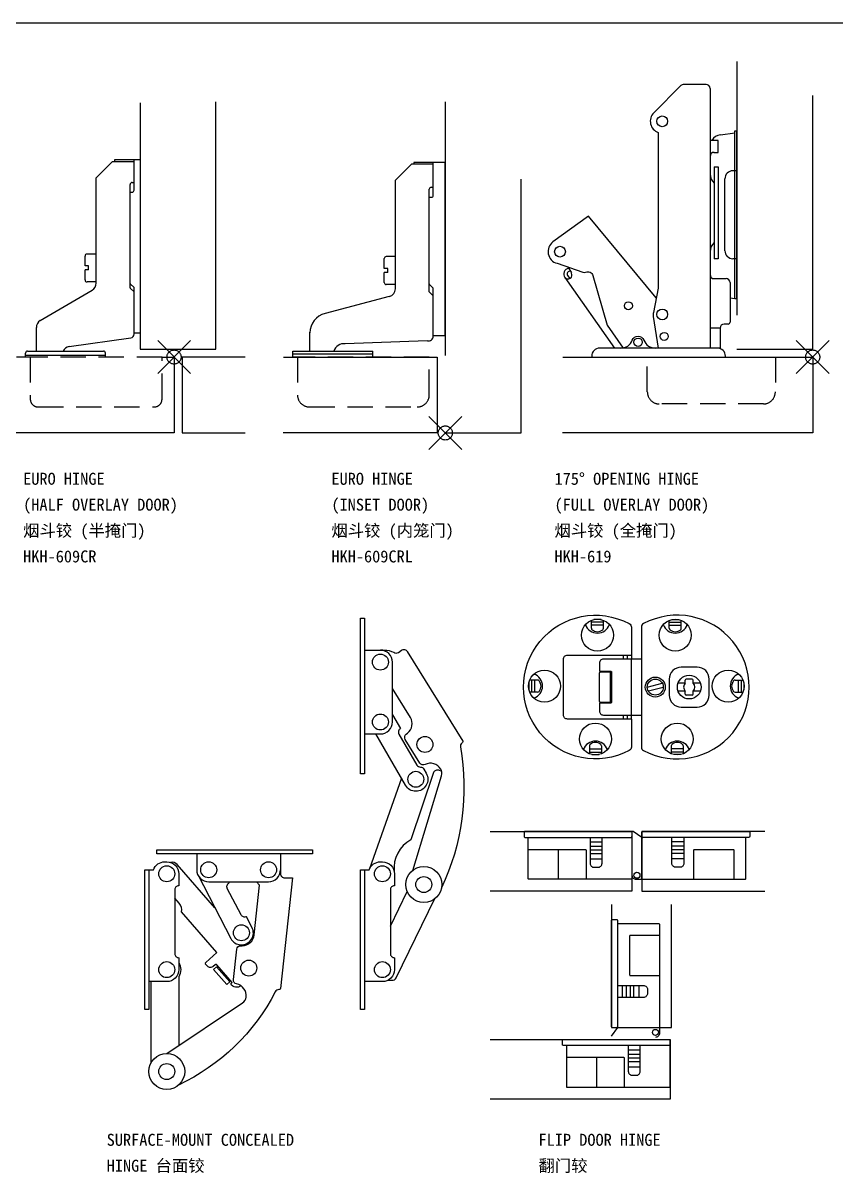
# Model space of a CAD drawing. Header units: millimetres. Extents: x -159360 to -156109, y -82746 to -81402.
# Drawn here: x -156588.6 to -156385, y -81689.9 to -81402 of the extents above; entities that cross this region are included whole.
import ezdxf
from ezdxf.enums import TextEntityAlignment as Align

# ---------------------------------------------------------------- set-up
doc = ezdxf.new("R2010")
doc.units = ezdxf.units.MM
doc.header["$LTSCALE"] = 2
doc.header["$MEASUREMENT"] = 0
doc.linetypes.add('HIDDEN', pattern=[9.525, 6.35, -3.175])
doc.linetypes.add('HIDDEN2', pattern=[4.7625, 3.175, -1.5875])
doc.layers.get('0').update_dxf_attribs({"linetype": 'CONTINUOUS'})
doc.layers.add('LINE1', color=41, linetype='CONTINUOUS')
doc.layers.add('LINE2', color=142, linetype='CONTINUOUS')
doc.layers.add('标注', color=7, linetype='CONTINUOUS', lineweight=25)
doc.styles.add('HZ', font='simfang.ttf')

# ---------------------------------------------------------------- blocks, each defined once
blk = doc.blocks.new('SURFACE-MOUNT CONCEALED HINGE-E 台面铰-立面')
at = {"linetype": 'ByBlock'}
for p, q in [((-9.5, -1), (-9.5, -5)), ((11.5, -1), (11.5, -5)), ((-4.94, -14.52), (-14.36, -3.7)), ((-14, -27), (-14, -27)), ((-21, -33), (-21, -53.44))]:
    blk.add_line(p, q, dxfattribs=at)
blk.add_lwpolyline([(19.5, 0), (19.5, -1), (-19.5, -1), (-19.5, 0)], close=True, dxfattribs=at)
for points in [[(11.5, -1), (11.5, -6, 0.414214), (12.5, -7), (14.5, -7), (11.53, -34.73, -0.383286), (11.23, -35), (11.06, -35, 0.28043), (10.17, -35.54, -0.164624), (-14.04, -58.89)], [(-21.5, -5), (-21.5, -40), (-22.5, -40), (-22.5, -5), (-20.33, -5, -0.317837), (-17.5, -3), (-17, -3, -0.414214), (-14, -6), (-14, -9), (-14, -9, 0.414214), (-15, -10), (-15, -26, 0.414214), (-14, -27), (-14, -30, -0.414214), (-17, -33), (-21.5, -33)], [(-9.5, -5, 0.414214), (-6.5, -8), (8.5, -8, 0.414214), (11.5, -5)], [(-17, -51), (2.01, -38.3, 0.219971), (2.88, -36.87, 0.389855), (0.5, -33.58, -0.387319), (-0.3, -32.49), (0.51, -24.89, -0.383286), (1.51, -24), (1.91, -24, 0.383786), (4.9, -21.31), (6.22, -8.81), (5.47, -8)], [(-9.16, -6.38), (-0.97, -22.17, 1), (4.35, -19.4), (2.97, -16.74, -0.414214), (1.62, -16.31), (-1.83, -9.66, -0.414214), (-1.4, -8.31), (-1.56, -8)], [(1.59, -34.04, -0.465103), (-0.96, -33.56), (-0.58, -33.23), (-4.45, -28.79, 0.414214), (-4.87, -28.76), (-5.4, -29.22, -0.414214), (-6.81, -29.12), (-7.27, -28.59, -0.414214), (-7.24, -28.17), (-4.45, -25.74), (-13.32, -15.56, 0.236068), (-13.88, -13.39), (-15, -12.1)], [(-14, -28.2, -0.27735), (-14, -31.8), (-14, -48.99)]]:
    blk.add_lwpolyline(points, format="xyb", dxfattribs=at)
blk.add_circle((-17, -55.5), 4.5, dxfattribs=at)
blk.add_arc((-15.76, -5.07), 1.96, 44.1945, 99.9261, dxfattribs=at)
at = {"layer": 'LINE1', "linetype": 'ByBlock'}
blk.add_lwpolyline([(-5.27, -29.95), (-1.98, -33.72), (-1.23, -33.07), (-4.51, -29.3)], close=True, dxfattribs=at)
for centre in [(-17, -6), (-6.5, -5), (8.5, -5), (1.69, -20.78), (-17, -30), (3.55, -29.6), (-17, -55.5)]:
    blk.add_circle(centre, 2, dxfattribs=at)
blk = doc.blocks.new('SURFACE-MOUNT CONCEALED HINGE-O 台面铰-打开')
at = {"linetype": 'ByBlock'}
for p, q in [((10.25, 40.42), (2.24, 17.77)), ((7.5, 3.39), (11.74, 12.04)), ((8.5, 13.5), (8.5, 13.5))]:
    blk.add_line(p, q, dxfattribs=at)
blk.add_lwpolyline([(0, 41.5), (0, 80.5), (1, 80.5), (1, 41.5)], close=True, dxfattribs=at)
for points in [[(1, 72.5), (6, 72.5, -0.119662), (8.36, 71.94, 0.319693), (9.52, 71.92), (10.31, 72.46, -0.426717), (11.72, 72.16), (25.63, 49.73, -0.383286), (25.56, 49.33), (25.42, 49.23, 0.28043), (25.05, 48.26, -0.155467), (20.3, 12.96)], [(1, 51.5), (5, 51.5, 0.414214), (8, 54.5), (8, 69.5, 0.414214), (5, 72.5)], [(13.11, 17.36), (20.3, 41.06, 0.219971), (20.11, 42.73, 0.388871), (16.2, 43.86, -0.383286), (14.92, 44.23), (11.25, 50.15, -0.383286), (11.48, 51.46), (11.8, 51.71, 0.383786), (12.51, 55.66), (8, 62.91)], [(8, 56.32), (10.02, 52.84, 0.414214), (9.65, 51.47), (14.16, 43.71, 0.266358), (15.02, 43.21, -0.270113), (15.89, 42.7), (16.47, 41.65, -1), (11.28, 38.65), (3.85, 51.5)], [(20.36, 42.11), (19.64, 42.4, 0.415113), (18.34, 41.82), (12.63, 24.98, 0.297577), (8.44, 17.09)], [(1, 17.5), (1, -17.5), (0, -17.5), (0, 17.5), (2.17, 17.5, -0.317837), (5, 19.5), (5.5, 19.5, -0.414214), (8.5, 16.5), (8.5, 13.5, 0.414214), (7.5, 12.5), (7.5, -3.5, 0.414214), (8.5, -4.5), (8.5, -4.5), (8.5, -7.5, -0.414214), (5.5, -10.5), (1, -10.5)], [(6.7, -10.25, -0.123317), (7.9, -10.13, 0.325485), (8.94, -9.58), (18.68, 10.29)]]:
    blk.add_lwpolyline(points, format="xyb", dxfattribs=at)
blk.add_circle((15.88, 13.81), 4.5, dxfattribs=at)
at = {"layer": 'LINE1', "linetype": 'ByBlock'}
for centre in [(5, 69.5), (5, 54.5), (16.17, 48.88), (13.88, 40.15), (5.5, 16.5), (15.88, 13.81), (5.5, -7.5)]:
    blk.add_circle(centre, 2, dxfattribs=at)
blk = doc.blocks.new('SURFACE-MOUNT CONCEALED HINGE 台面铰')
for name, p in [('SURFACE-MOUNT CONCEALED HINGE-O 台面铰-打开', (31.51, -22.5)), ('SURFACE-MOUNT CONCEALED HINGE-E 台面铰-立面', (0, 0))]:
    blk.add_blockref(name, p)
blk = doc.blocks.new('EURO HINGE (HALF OVERLAY DOOR) 烟斗铰 (半掩门) HKH-609CR')
at = {"linetype": 'ByBlock'}
for p, q in [((-10, 41.78), (-10, 49.39)), ((-19.5, 44.89), (-15.5, 48.89)), ((-10, 48.89), (-15.5, 48.89)), ((-19.5, 18.51), (-19.5, 44.89)), ((-11, 17.35), (-11, 43.21)), ((-10.5, 43.71), (-10, 43.71)), ((-11, 41.28), (-10.5, 41.28)), ((-10.9, 18.23), (-10.1, 17.48)), ((-33.51, 9.14), (-20.49, 16.78)), ((-10.9, 17.13), (-10.1, 16.38)), ((-10, 5.78), (-10, 17.26)), ((-34.5, 1.5), (-34.5, 7.42)), ((-26.28, 2.65), (-10.86, 4.79))]:
    blk.add_line(p, q, dxfattribs=at)
for centre, radius, start, end in [((-10.5, 43.21), 0.5, 90, 180), ((-10.5, 41.78), 0.5, 270, 0), ((-21.5, 18.51), 2, 300.4016, 0), ((-10.7, 18.45), 0.3, 180, 227.3166), ((-10.7, 17.35), 0.3, 180, 227.3166), ((-10.3, 17.26), 0.3, 0, 47.3166), ((-10.3, 16.16), 0.3, 0, 47.3166), ((-32.5, 7.42), 2, 120.4016, 180), ((-11, 5.78), 1, 277.9335, 0), ((-26, 0.66), 2, 97.9335, 155.3144)]:
    blk.add_arc(centre, radius, start, end, dxfattribs=at)
at = {"layer": 'LINE1', "linetype": 'ByBlock'}
for p, q in [((-14.89, 49.39), (-14.89, 48.89)), ((-8.5, 49.39), (-14.89, 49.39)), ((-8.5, 49.39), (-8.5, 6.06)), ((-22.3, 22.8), (-22.3, 25.3)), ((-19.5, 25.8), (-21.8, 25.8)), ((-21.4, 22.8), (-22.3, 22.8)), ((-21.4, 21.8), (-22.3, 21.8)), ((-22.3, 19.3), (-22.3, 21.8)), ((-21.4, 21.8), (-21.4, 22.8)), ((-19.5, 18.8), (-21.8, 18.8)), ((-10, 6.06), (-8.5, 6.06)), ((-37.19, 0), (-37.19, 1)), ((-37.19, 0.5), (-17.19, 0.5)), ((-36.69, 1.5), (-17.69, 1.5)), ((-17.19, 0), (-17.19, 1))]:
    blk.add_line(p, q, dxfattribs=at)
at = {"layer": 'LINE1', "linetype": 'HIDDEN2'}
blk.add_lwpolyline([(-36.02, 0), (-36.02, -10.5, 0.414214), (-34.02, -12.5), (-5.02, -12.5, 0.414214), (-3.02, -10.5), (-3.02, 0), (-37.19, 0)], format="xyb", dxfattribs=at)
at = {"layer": 'LINE1', "linetype": 'ByBlock'}
for centre, start, end in [((-21.8, 25.3), 90, 180), ((-21.8, 19.3), 180, 270), ((-36.69, 1), 90, 180), ((-17.69, 1), 0, 90)]:
    blk.add_arc(centre, 0.5, start, end, dxfattribs=at)
blk = doc.blocks.new('烟斗铰 (半掩门)')
at = {"layer": 'LINE1', "linetype": 'HIDDEN', "ltscale": 5}
for p, q in [((-4.11, 23.11), (4.11, 14.89)), ((4.11, 23.11), (-4.11, 14.89)), ((-32.94, 19), (-39.46, 19))]:
    blk.add_line(p, q, dxfattribs=at)
for points in [[(-8.5, 82.66), (-8.5, 20.99), (10.5, 20.99), (10.5, 82.9)], [(-3.02, 19), (0, 19), (0, 0), (-42.48, 0)], [(17.8, 19), (2, 19), (2, 0), (17.8, 0)]]:
    blk.add_lwpolyline(points, dxfattribs=at)
blk.add_circle((0, 19), 1.77, dxfattribs=at)
at = {"layer": 'LINE2'}
blk.add_blockref('EURO HINGE (HALF OVERLAY DOOR) 烟斗铰 (半掩门) HKH-609CR', (0, 19), dxfattribs=at)
blk = doc.blocks.new('EURO HINGE (INSET DOOR) 烟斗铰 (内笼门) HKH-609CRL')
at = {"linetype": 'ByBlock'}
for p, q in [((-12.5, 63.25), (-8.5, 67.25)), ((-3, 67.25), (-8.5, 67.25)), ((-3, 59.49), (-3, 67.75)), ((-12.5, 36.11), (-12.5, 63.25)), ((-4, 35.37), (-4, 61.03)), ((-3.5, 61.53), (-3, 61.53)), ((-4, 58.99), (-3.5, 58.99)), ((-3.9, 37.09), (-3.1, 36.35)), ((-3.9, 35.15), (-3.1, 34.4)), ((-3, 24.22), (-3, 36.13)), ((-14.02, 34.17), (-30.1, 29.91)), ((-33.9, 20.5), (-33.9, 25.26)), ((-4.5, 23.06), (-25.05, 22.33))]:
    blk.add_line(p, q, dxfattribs=at)
for centre, radius, start, end in [((-3.5, 61.03), 0.5, 90, 180), ((-3.5, 59.49), 0.5, 270, 0), ((-14.5, 36.11), 2, 283.9304, 0), ((-3.7, 37.31), 0.3, 180, 227.3166), ((-3.7, 35.37), 0.3, 180, 227.3166), ((-3.3, 36.13), 0.3, 0, 47.3166), ((-3.3, 34.18), 0.3, 0, 47.3166), ((-28.9, 25.06), 5, 103.9304, 180), ((-4.24, 24.28), 1.24, 258.0669, 357.4604), ((-25.37, 19.66), 2.69, 83.3174, 161.8673)]:
    blk.add_arc(centre, radius, start, end, dxfattribs=at)
at = {"layer": 'LINE1', "linetype": 'ByBlock'}
for p, q in [((0, 67.75), (-7.89, 67.75)), ((-7.89, 67.75), (-7.89, 67.25)), ((0, 24.41), (0, 67.75)), ((-15.3, 41.16), (-15.3, 43.66)), ((-12.5, 44.16), (-14.8, 44.16)), ((-14.4, 41.16), (-15.3, 41.16)), ((-14.4, 40.16), (-14.4, 41.16)), ((-15.3, 37.66), (-15.3, 40.16)), ((-14.4, 40.16), (-15.3, 40.16)), ((-12.5, 37.16), (-14.8, 37.16)), ((-3, 24.41), (0, 24.41)), ((-38.19, 20.5), (-18.19, 20.5)), ((-38.19, 19), (-38.19, 20.5)), ((-18.19, 19), (-18.19, 20.5)), ((-18.19, 19.75), (-38.19, 19.75))]:
    blk.add_line(p, q, dxfattribs=at)
at = {"layer": 'LINE1', "linetype": 'HIDDEN2'}
blk.add_lwpolyline([(-37.02, 19), (-37.02, 9.5, 0.414214), (-34.02, 6.5), (-7.02, 6.5, 0.414214), (-4.02, 9.5), (-4.02, 19), (-38.19, 19)], format="xyb", dxfattribs=at)
at = {"layer": 'LINE1', "linetype": 'ByBlock'}
for centre, start, end in [((-14.8, 43.66), 90, 180), ((-14.8, 37.66), 180, 270)]:
    blk.add_arc(centre, 0.5, start, end, dxfattribs=at)
blk = doc.blocks.new('烟斗铰 (内笼门)')
at = {"layer": 'LINE1', "linetype": 'HIDDEN', "ltscale": 5}
for p, q in [((-23.11, 4.11), (-14.89, -4.11)), ((-14.89, 4.11), (-23.11, -4.11))]:
    blk.add_line(p, q, dxfattribs=at)
for points in [[(-19, 82.87), (-19, 0), (0, 0), (0, 83.11)], [(-59.55, 19), (-21, 19), (-21, 0), (-59.6, 0)]]:
    blk.add_lwpolyline(points, dxfattribs=at)
blk.add_circle((-19, 0), 1.77, dxfattribs=at)
at = {"layer": 'LINE2'}
blk.add_blockref('EURO HINGE (INSET DOOR) 烟斗铰 (内笼门) HKH-609CRL', (-19, 0), dxfattribs=at)
blk = doc.blocks.new('175%%D OPENING HINGE (FULL OVERLAY DOOR) 烟斗铰 (全掩门) HKH-619')
for p, q in [((-33, 67.95), (-39.82, 61.14)), ((-26.71, 68.25), (-32.29, 68.25)), ((-25.71, 67.25), (-25.71, 2.25)), ((-38.71, 56.19), (-38.71, 17.21)), ((-61.37, 22.55), (-60.45, 21.05)), ((-62.06, 19.92), (-49.67, 2.25)), ((-38.71, 17.21), (-39.92, 11.19)), ((-39.95, 10.12), (-38.71, 2.25)), ((-23.21, 2.25), (-29.11, 2.25))]:
    blk.add_line(p, q)
for points in [[(-39.19, 14.83), (-56.17, 35.26), (-65.07, 28.81, 0.63723), (-64.03, 23.47), (-57.59, 21.25, 0.181156), (-56.89, 21.27, -0.446048), (-55.05, 20.38), (-51.51, 7.98), (-47.49, 2.25)], [(-48.08, 2.25, 0.32651), (-45.19, 4.22, -0.707201), (-42.29, 4.22, 0.32651), (-39.4, 2.25)], [(-53.36, 2.25), (-53.36, 2.25, 0.414214), (-55.36, 0.25), (-55.36, -0.03), (-21.86, -0.03), (-21.86, 0.25, 0.414214), (-23.86, 2.25), (-53.36, 2.25)]]:
    blk.add_lwpolyline(points, format="xyb")
for centre, radius, start, end in [((-32.29, 67.24), 1, 90.0606, 134.9394), ((-26.71, 67.25), 1, 0, 90), ((-37.69, 59.02), 3, 135, 250.2884), ((-61.29, 20.53), 0.985, 218.3688, 31.5053), ((-36.98, 10.59), 3, 168.5694, 188.9539)]:
    blk.add_arc(centre, radius, start, end)
at = {"layer": 'LINE1'}
for p, q in [((-23.1, 55.65), (-19.5, 56.13)), ((-19.5, 56.63), (-19, 56.63)), ((-19.5, 14.63), (-19.5, 56.63)), ((-19, 14.63), (-19, 56.63)), ((-23.71, 54.25), (-25.71, 54.25)), ((-23.71, 51.25), (-23.71, 54.25)), ((-24.79, 51.25), (-23.71, 51.25)), ((-24.71, 47.59), (-24.71, 24.63)), ((-24.71, 47.59), (-23.71, 47.59)), ((-23.71, 47.59), (-23.71, 24.63)), ((-19, 46.63), (-20, 46.63)), ((-22, 26.63), (-22, 44.63)), ((-23.71, 24.63), (-24.71, 24.63)), ((-19, 24.63), (-20, 24.63)), ((-24.79, 19.63), (-21.71, 19.63)), ((-20.71, 18.63), (-20.71, 8.75)), ((-20.71, 14.79), (-19.5, 14.63)), ((-19.5, 14.63), (-19, 14.63)), ((-23.21, 7.25), (-25.61, 7.25)), ((-23.21, 7.25), (-23.21, 2.14)), ((-21.21, 8.25), (-22.21, 8.25))]:
    blk.add_line(p, q, dxfattribs=at)
blk.add_lwpolyline([(-60.71, 21.47, 0.669671), (-61.4, 20.38), (-60.88, 19.63)], format="xyb", dxfattribs=at)
at = {"layer": 'LINE1', "linetype": 'HIDDEN2'}
blk.add_lwpolyline([(-9.36, -0.03), (-9.36, -8.73, -0.414214), (-12.36, -11.73), (-38.43, -11.73, -0.414214), (-41.43, -8.73), (-41.43, -0.03)], format="xyb", close=True, dxfattribs=at)
at = {"layer": 'LINE1'}
for centre, radius in [((-37.69, 59.02), 1.35), ((-63.31, 26.38), 1.35), ((-46.18, 12.83), 1), ((-37.69, 10.68), 1.35), ((-37.2, 5.17), 1), ((-43.74, 3.71), 1.05)]:
    blk.add_circle(centre, radius, dxfattribs=at)
for centre, radius, start, end in [((-22.71, 52.68), 3, 97.5476, 148.424), ((-24.71, 50.25), 1, 90, 180), ((-20, 44.63), 2, 90, 180), ((-22.71, 45.8), 3, 180, 228.1897), ((-22.71, 26.42), 3, 131.8103, 180), ((-20, 26.63), 2, 180, 270), ((-60.83, 20.78), 1.5, 103.4157, 215.0311), ((-24.71, 20.63), 1, 180, 270), ((-21.71, 18.63), 1, 0, 90), ((-21.21, 8.75), 0.5, 270, 0), ((-22.21, 7.25), 1, 90, 180)]:
    blk.add_arc(centre, radius, start, end, dxfattribs=at)
blk = doc.blocks.new('烟斗铰 (全掩门)175%%d')
at = {"layer": 'LINE1', "linetype": 'HIDDEN', "ltscale": 5}
for p, q in [((-4.11, 23.11), (4.11, 14.89)), ((4.11, 23.11), (-4.11, 14.89))]:
    blk.add_line(p, q, dxfattribs=at)
for points in [[(-19, 92.97), (-19, 20.99), (0, 20.99), (0, 93.21)], [(-62.6, 19), (0, 19), (0, 0), (-62.7, 0)]]:
    blk.add_lwpolyline(points, dxfattribs=at)
blk.add_circle((0, 19), 1.77, dxfattribs=at)
at = {"layer": 'LINE2'}
blk.add_blockref('175%%D OPENING HINGE (FULL OVERLAY DOOR) 烟斗铰 (全掩门) HKH-619', (0, 19), dxfattribs=at)
blk = doc.blocks.new('FLIP DOOR HINGE-P 翻门较 HKH-606-平面')
at = {"linetype": 'ByBlock'}
for points in [[(-1.25, -8), (-1.25, -15, -0.276984), (-1.78, -15.88, -1.666667), (-1.78, 15.88, -0.276984), (-1.25, 15), (-1.25, 8)], [(-1.25, -8), (-17.25, -8, -0.414214), (-18.25, -7), (-18.25, 7, -0.414214), (-17.25, 8), (-1.25, 8)], [(1.25, 7), (-8.25, 7, 0.414214), (-9.25, 6), (-9.25, 4), (-6.45, 4, -0.414214), (-6.25, 3.8), (-6.25, -3.8, -0.414214), (-6.45, -4), (-9.25, -4), (-9.25, -6, 0.414214), (-8.25, -7), (1.25, -7)]]:
    blk.add_lwpolyline(points, format="xyb", dxfattribs=at)
for points in [[(1.25, -15, 0.276984), (1.78, -15.88, 1.666667), (1.78, 15.88, 0.276984), (1.25, 15)], [(11.25, -5), (15.25, -5, 0.414214), (18.25, -2), (18.25, 2, 0.414214), (15.25, 5), (11.25, 5, 0.414214), (8.25, 2), (8.25, -2, 0.414214)]]:
    blk.add_lwpolyline(points, format="xyb", close=True, dxfattribs=at)
at = {"layer": 'LINE1', "linetype": 'ByBlock'}
for p, q in [((-11.25, 14.73), (-11.25, 16.71)), ((-8.25, 16.26), (-11.25, 16.26)), ((-8.25, 15.5), (-11.25, 15.5)), ((-8.85, 16.9), (-10.65, 16.9)), ((-8.25, 14.73), (-8.25, 16.71)), ((8.25, 14.73), (8.25, 16.71)), ((8.25, 16.26), (11.25, 16.26)), ((8.25, 15.5), (11.25, 15.5)), ((8.85, 16.9), (10.65, 16.9)), ((11.25, 14.73), (11.25, 16.71)), ((-3.25, 7), (-3.25, 8)), ((-2.25, 7), (-2.25, 8)), ((-1.25, 8), (-1.25, 7)), ((-1.25, -7), (-1.25, 7)), ((-9.25, -3.6), (-9.25, 3.6)), ((-9.05, 3.8), (-6.65, 3.8)), ((-9, 4), (-9, 3.8)), ((-6.45, -3.6), (-6.45, 3.6)), ((-26.9, 1.15), (-26.9, -0.65)), ((-24.73, 1.75), (-26.71, 1.75)), ((-26.26, 1.75), (-26.26, -1.25)), ((-25.5, 1.75), (-25.5, -1.25)), ((2.75, -0.02), (6.49, 0.98)), ((3.01, -0.98), (6.75, 0.02)), ((12.25, 1), (10.45, 1)), ((12.25, 1), (12.25, 1.75)), ((14, 2), (12.5, 2)), ((14.25, 1), (14.25, 1.75)), ((16.05, 1), (14.25, 1)), ((24.73, 1.75), (26.71, 1.75)), ((25.5, 1.75), (25.5, -1.25)), ((26.26, 1.75), (26.26, -1.25)), ((26.9, 1.15), (26.9, -0.65)), ((-24.73, -1.25), (-26.71, -1.25)), ((12.25, -1), (10.45, -1)), ((12.25, -1.75), (12.25, -1)), ((14, -2), (12.5, -2)), ((16.05, -1), (14.25, -1)), ((14.25, -1.75), (14.25, -1)), ((24.73, -1.25), (26.71, -1.25)), ((-9.05, -3.8), (-6.65, -3.8)), ((-9, -4), (-9, -3.8)), ((-3.25, -8), (-3.25, -7)), ((-2.25, -8), (-2.25, -7)), ((-1.25, -8), (-1.25, -7)), ((-11.75, -14.73), (-11.75, -16.71)), ((-11.75, -15.5), (-8.75, -15.5)), ((-11.75, -16.26), (-8.75, -16.26)), ((-11.15, -16.9), (-9.35, -16.9)), ((-8.75, -14.73), (-8.75, -16.71)), ((8.75, -14.73), (8.75, -16.71)), ((11.75, -15.5), (8.75, -15.5)), ((11.75, -16.26), (8.75, -16.26)), ((11.15, -16.9), (9.35, -16.9)), ((11.75, -14.73), (11.75, -16.71))]:
    blk.add_line(p, q, dxfattribs=at)
for centre, radius in [((-9.75, 13), 4), ((9.75, 13), 4), ((-23, 0.25), 4), ((13.25, 0), 2.97), ((23, 0.25), 4), ((4.75, 0), 2.5), ((4.75, 0), 2), ((-10.25, -13), 4), ((10.25, -13), 4)]:
    blk.add_circle(centre, radius, dxfattribs=at)
for centre, radius, start, end in [((-9.75, 16.68), 3.17, 198.8915, 341.1085), ((-10.75, 14.73), 0.5, 180, 230.3506), ((-8.75, 14.73), 0.5, 309.6494, 0), ((9.75, 16.68), 3.17, 198.8915, 341.1085), ((8.75, 14.73), 0.5, 180, 230.3506), ((10.75, 14.73), 0.5, 309.6494, 0), ((-9.75, 15.94), 2.07, 230.3506, 309.6494), ((9.75, 15.94), 2.07, 230.3506, 309.6494), ((-26.68, 0.25), 3.17, 288.8915, 71.1085), ((-9.05, 3.6), 0.2, 90, 180), ((-6.65, 3.6), 0.2, 0, 90), ((26.68, 0.25), 3.17, 108.8915, 251.1085), ((-24.73, 1.25), 0.5, 39.6494, 90), ((-25.94, 0.25), 2.07, 320.3506, 39.6494), ((13.25, 0), 1.41, 135, 225), ((12.5, 1.75), 0.25, 90, 180), ((14, 1.75), 0.25, 0, 90), ((13.25, 0), 1.41, 315, 45), ((25.94, 0.25), 2.07, 140.3506, 219.6494), ((24.73, 1.25), 0.5, 90, 140.3506), ((-24.73, -0.75), 0.5, 270, 320.3506), ((12.5, -1.75), 0.25, 180, 270), ((14, -1.75), 0.25, 270, 0), ((24.73, -0.75), 0.5, 219.6494, 270), ((-9.05, -3.6), 0.2, 180, 270), ((-6.65, -3.6), 0.2, 270, 0), ((-10.25, -16.68), 3.17, 18.8915, 161.1085), ((-11.25, -14.73), 0.5, 129.6494, 180), ((-10.25, -15.94), 2.07, 50.3506, 129.6494), ((-9.25, -14.73), 0.5, 0, 50.3506), ((10.25, -16.68), 3.17, 18.8915, 161.1085), ((9.25, -14.73), 0.5, 129.6494, 180), ((10.25, -15.94), 2.07, 50.3506, 129.6494), ((11.25, -14.73), 0.5, 0, 50.3506)]:
    blk.add_arc(centre, radius, start, end, dxfattribs=at)
blk = doc.blocks.new('FLIP DOOR HINGE-E1 翻门较 HKH-606-立面1')
at = {"linetype": 'ByBlock'}
for points in [[(1.25, -1.54), (-0.95, -0.03, 0.150909), (-1.06, 0), (-28.05, 0, 0.414214), (-28.25, -0.2), (-28.25, -1.3, 0.414214), (-28.05, -1.5), (-1.45, -1.5, 0.414214), (-1.25, -1.3)], [(-1.45, 0, -0.414214), (-1.25, -0.2), (-1.25, -11.8, -0.414214), (-1.45, -12), (-27.05, -12, -0.414214), (-27.25, -11.8), (-27.25, -1.5)], [(-1.25, -11, 0.414214), (-0.25, -12), (24.45, -12), (27.05, -12, 0.414214), (27.25, -11.8), (27.25, -1.5)], [(1.25, -12), (1.25, -0.2, -0.414214), (1.45, 0), (28.05, 0, -0.414214), (28.25, -0.2), (28.25, -1.3, -0.414214), (28.05, -1.5), (1.45, -1.5)]]:
    blk.add_lwpolyline(points, format="xyb", dxfattribs=at)
at = {"layer": 'LINE1', "linetype": 'ByBlock'}
for p, q in [((-11.75, -2.65), (-8.75, -2.65)), ((11.75, -2.65), (8.75, -2.65)), ((-19.75, -4.5), (-19.75, -12)), ((-11.75, -3.7), (-8.75, -3.7)), ((-11.75, -4.65), (-8.75, -4.65)), ((-11.75, -5.51), (-8.75, -5.51)), ((11.75, -3.7), (8.75, -3.7)), ((11.75, -4.65), (8.75, -4.65)), ((11.75, -5.51), (8.75, -5.51)), ((-11.75, -6.87), (-8.75, -6.87)), ((11.75, -6.87), (8.75, -6.87))]:
    blk.add_line(p, q, dxfattribs=at)
for points in [[(-11.75, -1.5), (-11.75, -8, 0.414214), (-10.75, -9), (-9.75, -9, 0.414214), (-8.75, -8), (-8.75, -1.5)], [(11.75, -1.5), (11.75, -8, -0.414214), (10.75, -9), (9.75, -9, -0.414214), (8.75, -8), (8.75, -1.5)], [(-27.25, -4.5), (-12.95, -4.5, -0.414214), (-12.75, -4.7), (-12.75, -12)], [(14.05, -12, 0.414214), (14.25, -11.8), (14.25, -4.7, -0.414214), (14.45, -4.5), (24.05, -4.5, -0.414214), (24.25, -4.7), (24.25, -11.8, 0.414214), (24.45, -12)]]:
    blk.add_lwpolyline(points, format="xyb", dxfattribs=at)
blk.add_circle((0, -11), 0.75, dxfattribs=at)
blk.add_arc((1.45, -1.3), 0.2, 180, 270, dxfattribs=at)
blk = doc.blocks.new('FLIP DOOR HINGE-E1 翻门较 HKH-606-立面2')
at = {"linetype": 'ByBlock'}
for points in [[(-14.3, 15, -0.414214), (-14.5, 15.2), (-14.5, 41.8, -0.414214), (-14.3, 42), (-13.2, 42, -0.414214), (-13, 41.8), (-13, 15.2, -0.414214), (-13.2, 15)], [(-13, 41), (-2.7, 41, -0.414214), (-2.5, 40.8), (-2.5, 38.2), (-2.5, 13.5, -0.414214), (-3.5, 12.5)], [(0.2, 10.7, -0.414214), (0, 10.5), (-26.6, 10.5, -0.414214), (-26.8, 10.7), (-26.8, 11.8, -0.414214), (-26.6, 12), (0, 12, -0.414214), (0.2, 11.8)], [(-25.8, 10.5), (-25.8, 0.2, 0.414214), (-25.6, 0), (0, 0, 0.414214), (0.2, 0.2), (0.2, 11.8)]]:
    blk.add_lwpolyline(points, format="xyb", dxfattribs=at)
at = {"layer": 'LINE1', "linetype": 'ByBlock'}
for p, q in [((-11.85, 25.5), (-11.85, 22.5)), ((-10.8, 25.5), (-10.8, 22.5)), ((-9.85, 25.5), (-9.85, 22.5)), ((-8.99, 25.5), (-8.99, 22.5)), ((-7.63, 25.5), (-7.63, 22.5)), ((-14.47, 12.8), (-12.96, 15)), ((-14.3, 15), (-2.5, 15)), ((-10.3, 9.35), (-7.3, 9.35)), ((-18.3, 7.5), (-18.3, 0)), ((-10.3, 8.3), (-7.3, 8.3)), ((-10.3, 7.35), (-7.3, 7.35)), ((-10.3, 6.49), (-7.3, 6.49)), ((-10.3, 5.13), (-7.3, 5.13))]:
    blk.add_line(p, q, dxfattribs=at)
for points in [[(-2.5, 38.2, -0.414214), (-2.7, 38), (-9.8, 38, 0.414214), (-10, 37.8), (-10, 28.2, 0.414214), (-9.8, 28), (-2.7, 28, -0.414214), (-2.5, 27.8)], [(-13, 25.5), (-6.5, 25.5, -0.414214), (-5.5, 24.5), (-5.5, 23.5, -0.414214), (-6.5, 22.5), (-13, 22.5)], [(-10.3, 10.5), (-10.3, 4, 0.414214), (-9.3, 3), (-8.3, 3, 0.414214), (-7.3, 4), (-7.3, 10.5)], [(-25.8, 7.5), (-11.5, 7.5, -0.414214), (-11.3, 7.3), (-11.3, 0)]]:
    blk.add_lwpolyline(points, format="xyb", dxfattribs=at)
blk.add_circle((-3.5, 13.75), 0.75, dxfattribs=at)
blk = doc.blocks.new('FLIP DOOR HINGE 翻门较 HKH-606')
at = {"layer": 'LINE1', "linetype": 'HIDDEN', "ltscale": 5}
for points in [[(-45.14, 67.07), (-9.58, 67.07), (-9.58, 52.07), (-45.14, 52.07)], [(23.69, 67.07), (-7.08, 67.07), (-7.08, 52.07), (23.69, 52.07)], [(-14.7, 48.77), (-14.7, 18), (0.3, 18), (0.3, 48.77)], [(-45.14, 15), (0, 15), (0, 0), (-45.14, 0)]]:
    blk.add_lwpolyline(points, dxfattribs=at)
for name, p in [('FLIP DOOR HINGE-P 翻门较 HKH-606-平面', (-8.48, 103.19)), ('FLIP DOOR HINGE-E1 翻门较 HKH-606-立面1', (-8.33, 67.07))]:
    blk.add_blockref(name, p)
at = {"layer": 'LINE1'}
blk.add_blockref('FLIP DOOR HINGE-E1 翻门较 HKH-606-立面2', (-0.2, 3), dxfattribs=at)

msp = doc.modelspace()

# ---------------------------------------------------------------- linework, layer by layer
at = {"layer": '标注', "color": 0}
msp.add_line((-156108.52, -81402.01), (-156921.02, -81402.01), dxfattribs=at)

# ---------------------------------------------------------------- block references
at = {"layer": 'LINE1', "color": 0}
for name, p in [('烟斗铰 (全掩门)175%%d', (-156390.81, -81504.64)), ('烟斗铰 (半掩门)', (-156550.79, -81504.64)), ('烟斗铰 (内笼门)', (-156463.85, -81504.64)), ('FLIP DOOR HINGE 翻门较 HKH-606', (-156426.51, -81671.45))]:
    msp.add_blockref(name, p, dxfattribs=at)
at = {"layer": 'LINE2', "color": 0}
msp.add_blockref('SURFACE-MOUNT CONCEALED HINGE 台面铰', (-156535.62, -81609), dxfattribs=at)

# ---------------------------------------------------------------- texts
at = {"layer": '标注', "color": 0, "style": 'HZ'}
for s, p in [('EURO HINGE', (-156588.6, -81514.61)), ('EURO HINGE', (-156511.38, -81514.61)), ('175%%D OPENING HINGE', (-156455.5, -81514.61)), ('(HALF OVERLAY DOOR)', (-156588.6, -81521.09)), ('(INSET DOOR)', (-156511.38, -81521.09)), ('(FULL OVERLAY DOOR)', (-156455.5, -81521.09)), ('烟斗铰 (半掩门)', (-156588.6, -81527.57)), ('烟斗铰 (内笼门)', (-156511.38, -81527.57)), ('烟斗铰 (全掩门)', (-156455.5, -81527.57)), ('HKH-609CR', (-156588.6, -81534.05)), ('HKH-609CRL', (-156511.38, -81534.05)), ('HKH-619', (-156455.5, -81534.05)), ('SURFACE-MOUNT CONCEALED ', (-156567.67, -81680.1)), ('FLIP DOOR HINGE', (-156459.5, -81680.1)), ('HINGE 台面铰', (-156567.67, -81686.58)), ('翻门较', (-156459.5, -81686.58))]:
    msp.add_text(s, height=3, dxfattribs=at).set_placement(p, align=Align.TOP_LEFT)

doc.saveas('drawing.dxf')
